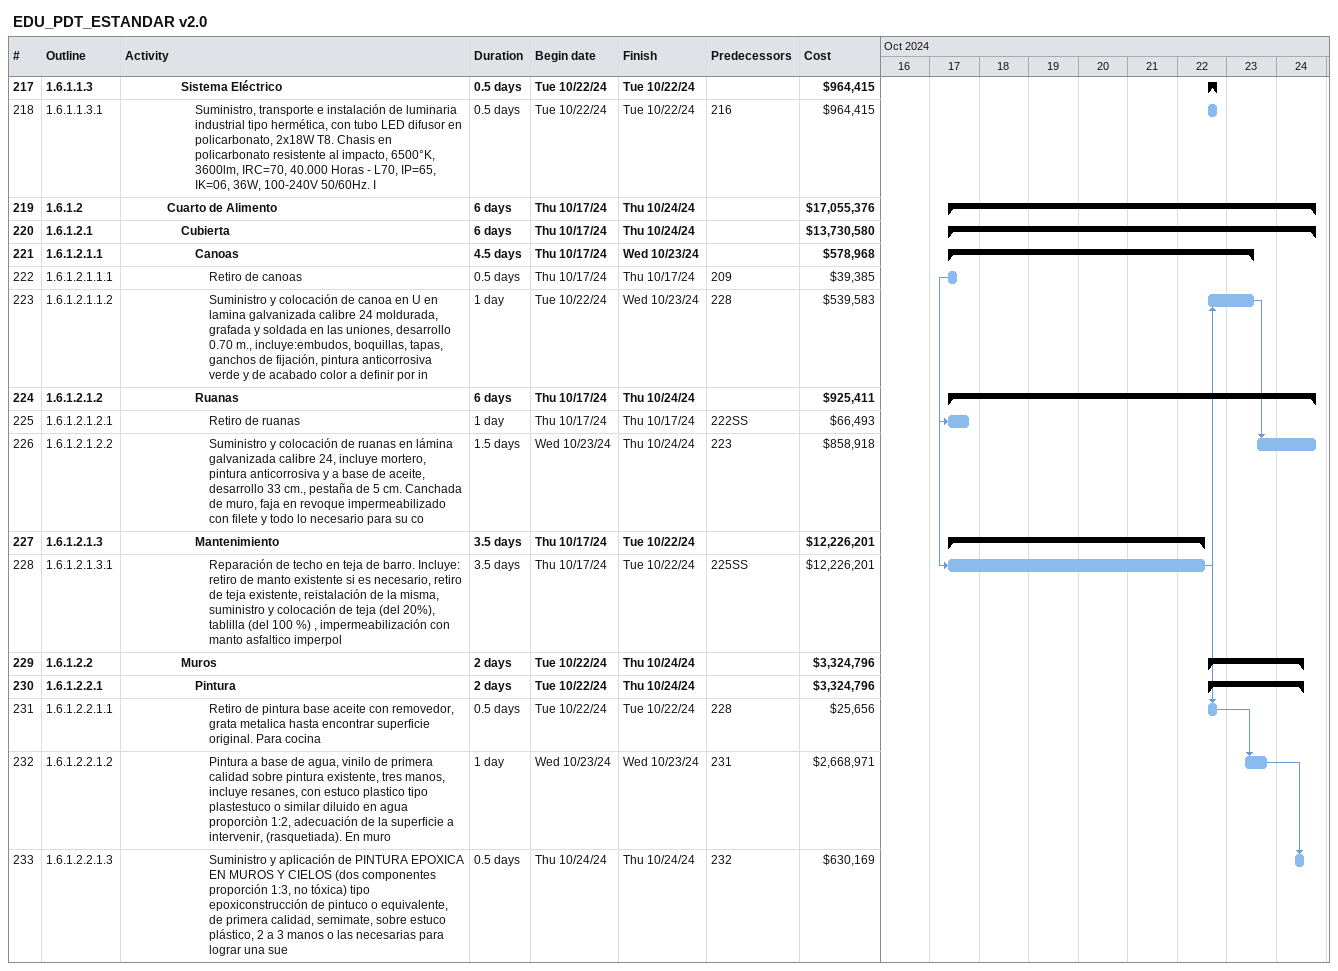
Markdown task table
EDU_PDT_ESTANDAR v2.0

| ID | WBS | Task | Duration | Start | Finish | Predecessors | Cost ($) |
|---|---|---|---|---|---|---|---|
| 217 | 1.6.1.1.3 | **Sistema Eléctrico** | 0.5d | 2024-10-22 | 2024-10-22 |  | 964415 |
| 218 | 1.6.1.1.3.1 | Suministro, transporte e instalación de luminaria industrial tipo hermética, con tubo LED difusor en policarbonato, 2x18W T8. Chasis en policarbonato resistente al impacto, 6500°K, 3600lm, IRC=70, 40.000 Horas - L70, IP=65, IK=06, 36W, 100-240V 50/60Hz. I | 0.5d | 2024-10-22 | 2024-10-22 | 216 | 964415 |
| 219 | 1.6.1.2 | **Cuarto de Alimento** | 6d | 2024-10-17 | 2024-10-24 |  | 17055376 |
| 220 | 1.6.1.2.1 | **Cubierta** | 6d | 2024-10-17 | 2024-10-24 |  | 13730580 |
| 221 | 1.6.1.2.1.1 | **Canoas** | 4.5d | 2024-10-17 | 2024-10-23 |  | 578968 |
| 222 | 1.6.1.2.1.1.1 | Retiro de canoas | 0.5d | 2024-10-17 | 2024-10-17 | 209 | 39385 |
| 223 | 1.6.1.2.1.1.2 | Suministro y colocación de canoa en U en lamina galvanizada calibre 24 moldurada, grafada y soldada en las uniones, desarrollo 0.70 m., incluye:embudos, boquillas, tapas, ganchos de fijación, pintura anticorrosiva verde y de acabado color a definir por in | 1d | 2024-10-22 | 2024-10-23 | 228 | 539583 |
| 224 | 1.6.1.2.1.2 | **Ruanas** | 6d | 2024-10-17 | 2024-10-24 |  | 925411 |
| 225 | 1.6.1.2.1.2.1 | Retiro de ruanas | 1d | 2024-10-17 | 2024-10-17 | 222SS | 66493 |
| 226 | 1.6.1.2.1.2.2 | Suministro y colocación de ruanas en lámina galvanizada calibre 24, incluye mortero, pintura anticorrosiva y a base de aceite, desarrollo 33 cm., pestaña de 5 cm. Canchada de muro, faja en revoque impermeabilizado con filete y todo lo necesario para su co | 1.5d | 2024-10-23 | 2024-10-24 | 223 | 858918 |
| 227 | 1.6.1.2.1.3 | **Mantenimiento** | 3.5d | 2024-10-17 | 2024-10-22 |  | 12226201 |
| 228 | 1.6.1.2.1.3.1 | Reparación de techo en teja de barro. Incluye: retiro de manto existente si es necesario, retiro de teja existente, reistalación de la misma, suministro y colocación de teja (del 20%), tablilla (del 100 %) , impermeabilización con manto asfaltico imperpol | 3.5d | 2024-10-17 | 2024-10-22 | 225SS | 12226201 |
| 229 | 1.6.1.2.2 | **Muros** | 2d | 2024-10-22 | 2024-10-24 |  | 3324796 |
| 230 | 1.6.1.2.2.1 | **Pintura** | 2d | 2024-10-22 | 2024-10-24 |  | 3324796 |
| 231 | 1.6.1.2.2.1.1 | Retiro de pintura base aceite con removedor, grata metalica hasta encontrar superficie original. Para cocina | 0.5d | 2024-10-22 | 2024-10-22 | 228 | 25656 |
| 232 | 1.6.1.2.2.1.2 | Pintura a base de agua, vinilo de primera calidad sobre pintura existente, tres manos, incluye resanes, con estuco plastico tipo plastestuco o similar diluido en agua proporciòn 1:2, adecuación de la superficie a intervenir, (rasquetiada). En muro | 1d | 2024-10-23 | 2024-10-23 | 231 | 2668971 |
| 233 | 1.6.1.2.2.1.3 | Suministro y aplicación de PINTURA EPOXICA EN MUROS Y CIELOS (dos componentes proporción 1:3, no tóxica) tipo epoxiconstrucción de pintuco o equivalente, de primera calidad, semimate, sobre estuco plástico, 2 a 3 manos o las necesarias para lograr una sue | 0.5d | 2024-10-24 | 2024-10-24 | 232 | 630169 |
